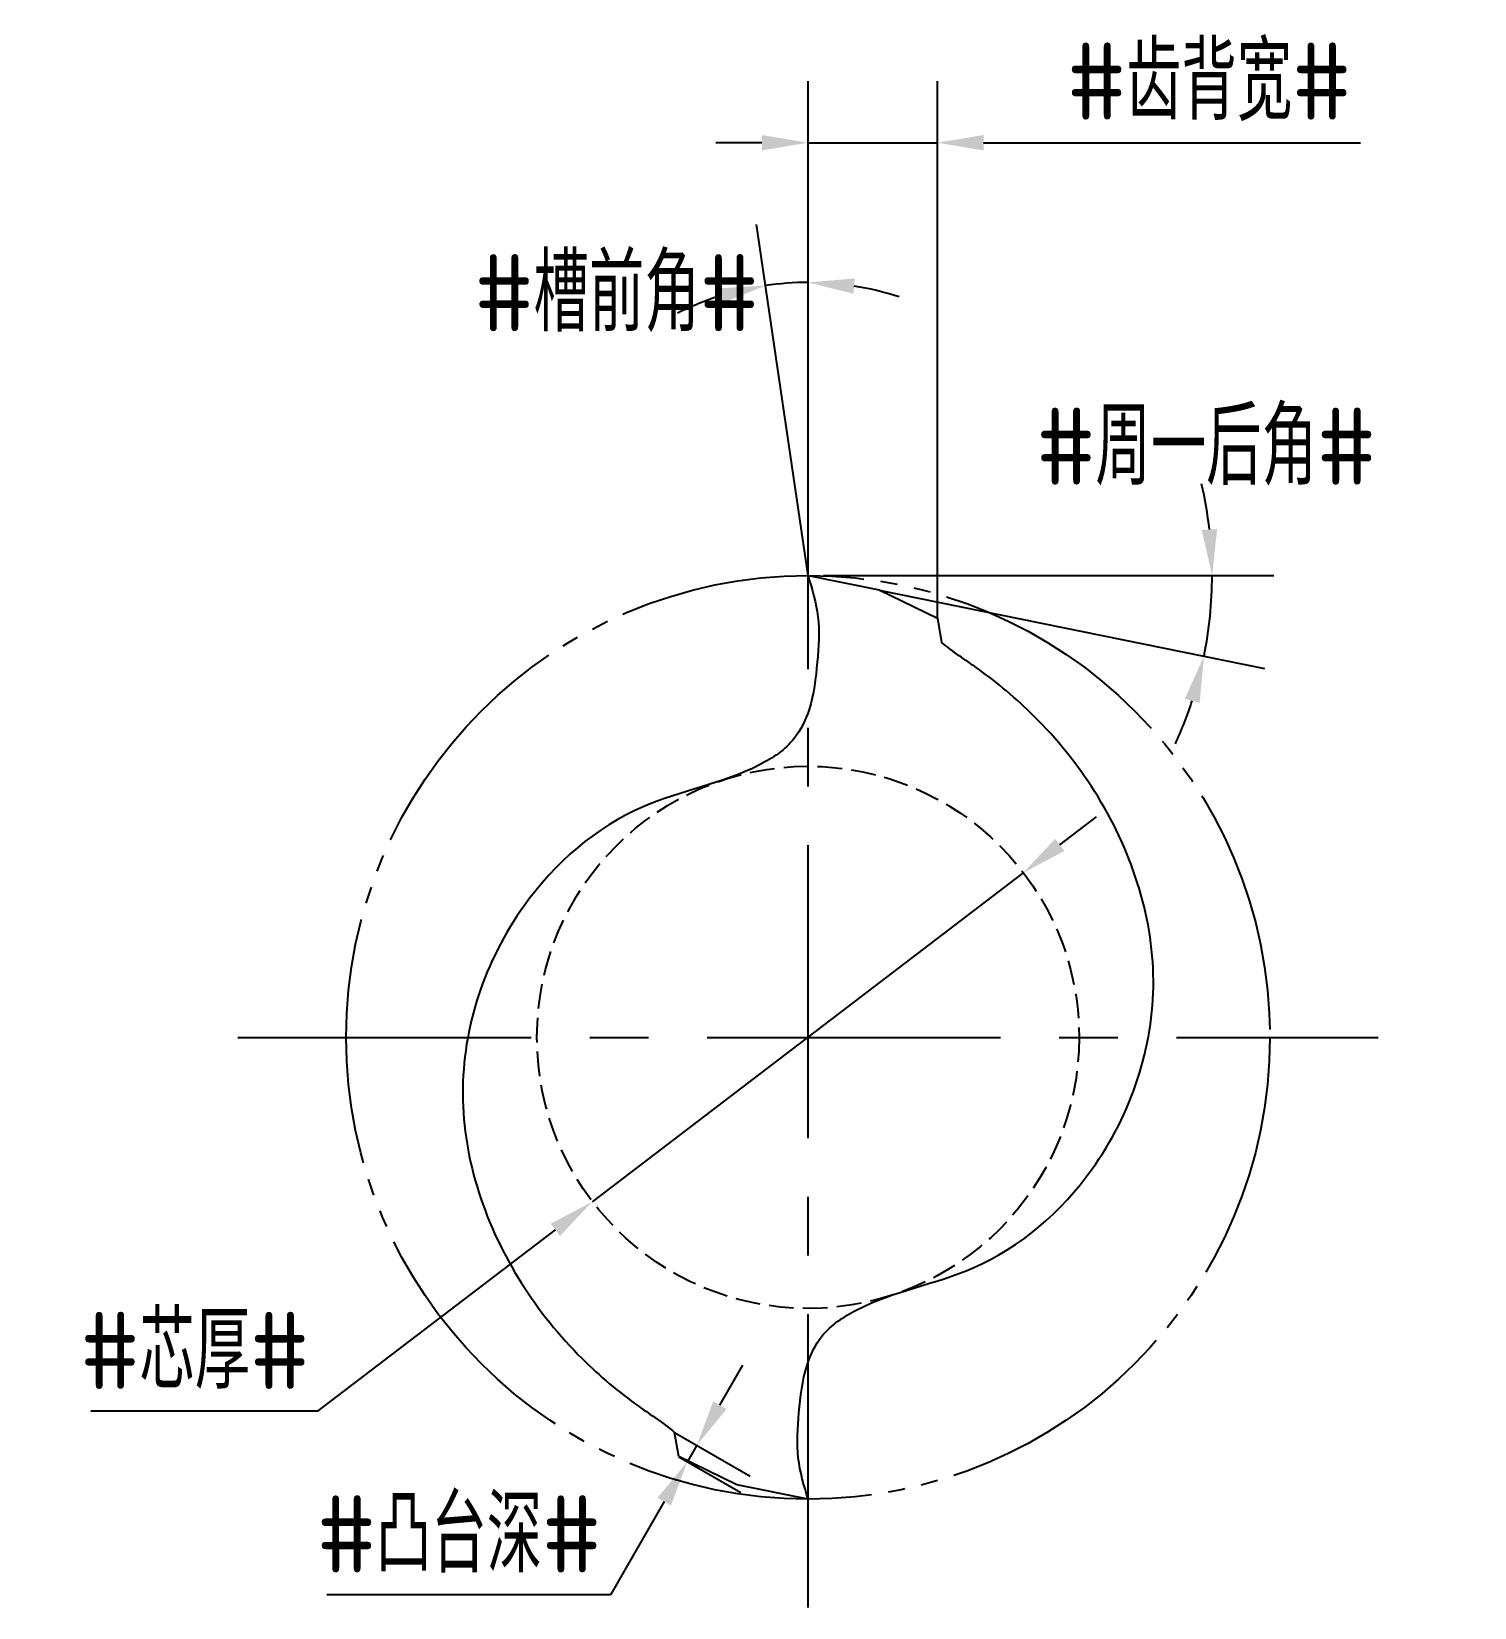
# Model space of a CAD drawing. Header units: millimetres. Extents: x 159.8 to 206.6, y 67.4 to 118.6.
import ezdxf

# ---------------------------------------------------------------- set-up
doc = ezdxf.new("R2010")
doc.units = ezdxf.units.MM
for name, pattern in [('ACAD_ISO04W100', [30, 24, -3, 0, -3]), ('BANKLINE1', [5.5, 4, -1.5]), ('CENTER', [50.8, 31.75, -6.35, 6.35, -6.35]), ('JIS_09_08', [10.75, 8, -0.55, 0.55, -0.55, 0.55, -0.55])]:
    doc.linetypes.add(name, pattern=pattern)
for name, color, linetype in [('中心线', 2, 'ACAD_ISO04W100'), ('标注', 7, 'Continuous'), ('虚线轮廓', 1, 'Continuous'), ('轮廓', 4, 'Continuous')]:
    doc.layers.add(name, color=color, linetype=linetype)
doc.styles.add('CFST0', font='gbenor.shx', dxfattribs={"bigfont": 'gbcbig.shx'})
doc.dimstyles.new('TYToolDesignC1-1', dxfattribs={"dimtxt": 2.5, "dimasz": 1.5, "dimexe": 2, "dimexo": 0, "dimtad": 1, "dimtoh": 1, "dimdec": 3, "dimdsep": 46, "dimtxsty": 'CFST0', "dimcen": 2.502, "dimclrd": 3, "dimclre": 3, "dimclrt": 3, "dimazin": 2, "dimtfac": 1, "dimtdec": 3, "dimtmove": 0, "dimatfit": 3, "dimfxl": 1, "dimarcsym": 0})

# ---------------------------------------------------------------- blocks, each defined once
blk = doc.blocks.new('*D1')
at = {"layer": 'Defpoints', "color": 0, "transparency": 16777216}
for p in [(191.983, 91.281), (177.987, 80.599)]:
    blk.add_point(p, dxfattribs=at)
at = {"layer": '标注', "color": 3, "lineweight": -2, "transparency": 16777216}
for p, q in [((193.175, 92.191), (194.368, 93.102)), ((191.983, 91.281), (177.987, 80.599)), ((169.089, 73.807), (176.795, 79.689)), ((161.7, 73.807), (169.089, 73.807))]:
    blk.add_line(p, q, dxfattribs=at)
at = {"layer": '标注', "color": 3, "transparency": 16777216}
for points in [[(193.024, 92.39), (193.327, 91.993), (191.983, 91.281)], [(176.643, 79.887), (176.946, 79.49), (177.987, 80.599)]]:
    blk.add_solid(points, dxfattribs=at)
at = {"layer": '标注', "color": 3, "transparency": 16777216, "insert": (165.082, 75.765), "char_height": 2.5, "attachment_point": 5, "style": 'CFST0'}
blk.add_mtext('#芯厚#', dxfattribs=at)
blk = doc.blocks.new('*D3')
at = {"layer": 'Defpoints', "color": 0, "transparency": 16777216}
for p in [(184.537, 110.45), (185, 100.94), (185, 100.94), (185, 100), (185.26, 99.17)]:
    blk.add_point(p, dxfattribs=at)
at = {"layer": '标注', "color": 3, "lineweight": -2, "transparency": 16777216}
for q in [(183.326, 112.339), (185, 112.461)]:
    blk.add_line((185, 100.94), q, dxfattribs=at)
for start, end in [(90, 98.3566), (71.9278, 80.9639), (107.3927, 116.4288)]:
    blk.add_arc((185, 100.94), 9.521, start, end, dxfattribs=at)
at = {"layer": '标注', "color": 3, "transparency": 16777216}
for points in [[(186.476, 110.094), (186.515, 110.592), (185, 110.461)], [(182.098, 110.269), (182.21, 109.782), (183.616, 110.36)]]:
    blk.add_solid(points, dxfattribs=at)
at = {"layer": '标注', "color": 3, "transparency": 16777216, "insert": (178.783, 110.109), "char_height": 2.5, "attachment_point": 5, "style": 'CFST0'}
blk.add_mtext('#槽前角#', dxfattribs=at)
blk = doc.blocks.new('*D5')
at = {"layer": 'Defpoints', "color": 0, "transparency": 16777216}
for p in [(185, 100.94), (185, 100.94), (185.5, 100.94), (187.31, 100.47), (198.005, 99.189)]:
    blk.add_point(p, dxfattribs=at)
at = {"layer": '标注', "color": 3, "lineweight": -2, "transparency": 16777216}
for p, q in [((185.5, 100.94), (200.123, 100.94)), ((187.31, 100.47), (199.819, 97.925))]:
    blk.add_line(p, q, dxfattribs=at)
for start, end in [(6.5529, 13.1057), (348.4994, 0), (335.3937, 341.9465)]:
    blk.add_arc((185, 100.94), 13.123, start, end, dxfattribs=at)
at = {"layer": '标注', "color": 3, "transparency": 16777216}
for points in [[(198.286, 102.452), (197.787, 102.423), (198.123, 100.94)], [(197.235, 96.937), (197.718, 96.809), (197.859, 98.324)]]:
    blk.add_solid(points, dxfattribs=at)
at = {"layer": '标注', "color": 3, "transparency": 16777216, "insert": (197.93, 105.124), "char_height": 2.5, "attachment_point": 5, "style": 'CFST0'}
blk.add_mtext('#周一后角#', dxfattribs=at)
blk = doc.blocks.new('*D4')
at = {"layer": 'Defpoints', "color": 0, "transparency": 16777216}
for p in [(189.2, 115), (185, 100.94), (189.2, 99.56)]:
    blk.add_point(p, dxfattribs=at)
at = {"layer": '标注', "color": 3, "lineweight": -2, "transparency": 16777216}
for p, q in [((185, 100.94), (185, 117)), ((189.2, 99.56), (189.2, 117)), ((183.5, 115), (182, 115)), ((185, 115), (189.2, 115)), ((190.7, 115), (202.943, 115))]:
    blk.add_line(p, q, dxfattribs=at)
at = {"layer": '标注', "color": 3, "transparency": 16777216}
for points in [[(183.5, 115.25), (183.5, 114.75), (185, 115)], [(190.7, 115.25), (190.7, 114.75), (189.2, 115)]]:
    blk.add_solid(points, dxfattribs=at)
at = {"layer": '标注', "color": 3, "transparency": 16777216, "insert": (198.026, 116.972), "char_height": 2.5, "attachment_point": 5, "style": 'CFST0'}
blk.add_mtext('#齿背宽#', dxfattribs=at)
blk = doc.blocks.new('*D2')
at = {"layer": 'Defpoints', "color": 0, "transparency": 16777216}
for p in [(180.66, 73.11), (180.8, 72.32), (181.079, 72.159)]:
    blk.add_point(p, dxfattribs=at)
at = {"layer": '标注', "color": 3, "lineweight": -2, "transparency": 16777216}
for p, q in [((182.136, 73.99), (182.886, 75.289)), ((180.66, 73.11), (183.118, 71.691)), ((181.386, 72.691), (181.079, 72.159)), ((180.8, 72.32), (182.811, 71.159)), ((180.329, 70.86), (178.582, 67.833)), ((178.582, 67.833), (169.372, 67.833))]:
    blk.add_line(p, q, dxfattribs=at)
at = {"layer": '标注', "color": 3, "transparency": 16777216}
for points in [[(181.92, 74.115), (182.353, 73.865), (181.386, 72.691)], [(180.113, 70.985), (180.546, 70.735), (181.079, 72.159)]]:
    blk.add_solid(points, dxfattribs=at)
at = {"layer": '标注', "color": 3, "transparency": 16777216, "insert": (173.664, 69.804), "char_height": 2.5, "attachment_point": 5, "style": 'CFST0'}
blk.add_mtext('#凸台深#', dxfattribs=at)

msp = doc.modelspace()

# ---------------------------------------------------------------- linework, layer by layer
at = {"layer": '中心线', "linetype": 'CENTER', "ltscale": 0.3}
for p, q in [((185, 67.422), (185, 104.458)), ((166.482, 85.94), (203.518, 85.94))]:
    msp.add_line(p, q, dxfattribs=at)
at = {"layer": '虚线轮廓', "color": 7, "linetype": 'JIS_09_08'}
msp.add_circle((185, 85.94), 15, dxfattribs=at)
at = {"layer": '虚线轮廓', "color": 7, "linetype": 'BANKLINE1', "ltscale": 0.2}
msp.add_circle((185, 85.94), 8.8047, dxfattribs=at)
at = {"layer": '轮廓', "linetype": 'Continuous'}
for p, q in [((185, 100.94), (187.311, 100.4721)), ((187.311, 100.4721), (189.2, 99.5574)), ((182.689, 71.4079), (180.8, 72.3226)), ((185, 70.94), (182.689, 71.4079))]:
    msp.add_line(p, q, dxfattribs=at)
at = {"layer": '轮廓'}
for p, q in [((189.2, 99.5574), (189.3389, 98.7696)), ((180.8, 72.3226), (180.6611, 73.1104))]:
    msp.add_line(p, q, dxfattribs=at)
at = {"layer": '轮廓', "linetype": 'Continuous'}
for points in [[(185, 100.94), (185.1324, 100.4977), (185.4066, 99.5817), (185.3035, 98.0963), (185.1529, 96.7377), (184.5597, 95.481), (182.687, 94.2435), (179.1748, 93.6942), (175.0623, 90.1262), (173.0517, 84.0902), (174.8988, 78.7327), (177.428, 75.6183), (179.2169, 74.1077), (180.2993, 73.4181), (180.6611, 73.1104)], [(185, 70.94), (184.8676, 71.3823), (184.5934, 72.2983), (184.6965, 73.7837), (184.8471, 75.1423), (185.4403, 76.399), (187.313, 77.6365), (190.8252, 78.1858), (194.9377, 81.7538), (196.9483, 87.7898), (195.1012, 93.1473), (192.572, 96.2617), (190.7831, 97.7723), (189.7007, 98.4619), (189.3389, 98.7696)]]:
    msp.add_open_spline(points, degree=3, knots=[0, 0, 0, 0, 1.373864, 2.8452398, 4.4133946, 5.4666549, 6.88846, 10.9045266, 15.9327156, 22.3647847, 28.7912378, 31.9423785, 34.3556877, 35.7805091, 35.7805091, 35.7805091, 35.7805091], dxfattribs=at)

# ---------------------------------------------------------------- dimensions: what is measured, and where the dimension line sits
at = {"layer": '标注'}
dim = msp.add_linear_dim(base=(189.2, 115), p1=(185, 100.94), p2=(189.2, 99.56), text='#齿背宽#', dimstyle='TYToolDesignC1-1', dxfattribs=at)
dim.commit()
dim.dimension.update_dxf_attribs({"geometry": '*D4', "text_midpoint": (198.0256, 115), "dimtype": 160})
for base, line1, line2, text, picture, middle in [((184.5373, 110.4498), ((185, 100.94), (185, 100)), ((185, 100.94), (185.26, 99.17)), '#槽前角#', '*D3', (178.7829, 108.1509)), ((198.0053, 99.1892), ((185, 100.94), (187.31, 100.47)), ((185, 100.94), (185.5, 100.94)), '#周一后角#', '*D5', (197.93, 103.18))]:
    dim = msp.add_angular_dim_2l(base=base, line1=line1, line2=line2, text=text, dimstyle='TYToolDesignC1-1', dxfattribs=at)
    dim.commit()
    dim.dimension.update_dxf_attribs({"geometry": picture, "text_midpoint": middle, "dimtype": 162})
dim = msp.add_diameter_dim_2p(p1=(191.9829, 91.2814), p2=(177.9871, 80.5986), text='#芯厚#', dimstyle='TYToolDesignC1-1', dxfattribs=at)
dim.commit()
dim.dimension.update_dxf_attribs({"geometry": '*D1', "text_midpoint": (165.0819, 73.807), "dimtype": 163})
dim = msp.add_linear_dim(base=(181.0793, 72.1587), p1=(180.66, 73.11), p2=(180.8, 72.32), angle=240, text='#凸台深#', dimstyle='TYToolDesignC1-1', dxfattribs=at)
dim.commit()
dim.dimension.update_dxf_attribs({"geometry": '*D2', "text_midpoint": (173.6644, 67.8327), "dimtype": 160})

doc.saveas('drawing.dxf')
